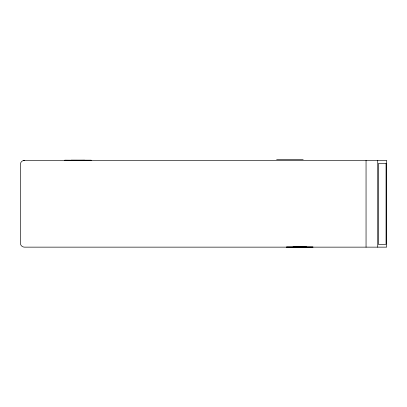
<?xml version="1.0" encoding="UTF-8"?>
<svg xmlns="http://www.w3.org/2000/svg" width="407" height="407" viewBox="0 0 407 407"><rect width="100%" height="100%" fill="white"/><g stroke="black" fill="none" stroke-linecap="round" stroke-linejoin="round"><path stroke-width="0.61" d="M80.698 160.307L84.788 160.251L71.123 160.236L91.214 160.251L64.703 160.236L80.718 160.378M276.648 159.702L303.164 159.702M23.535 160.383L386.65 160.383L386.65 247.146L24.476 247.146A4.126 4.126 0 0 1 20.35 243.02L20.35 164.509A4.126 4.126 0 0 1 24.476 160.383M377.732 160.383L377.732 247.146M366.051 160.383L366.051 247.146M286.818 247.044L286.548 247.1L313.059 247.074L286.818 247.044M293.208 247.059L292.928 247.085L306.68 247.09L293.208 247.059M386.06 163.594L378.322 163.594L378.322 244.317L386.06 244.317L386.06 163.594"/></g></svg>
